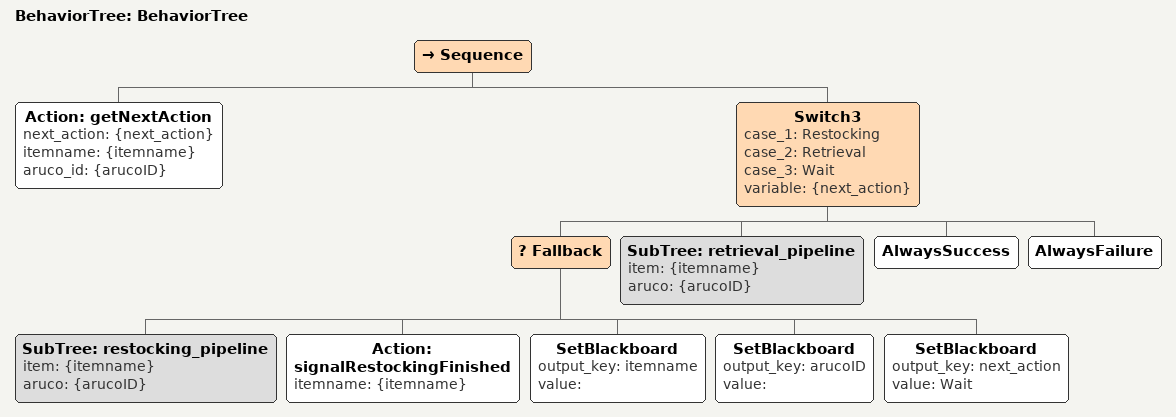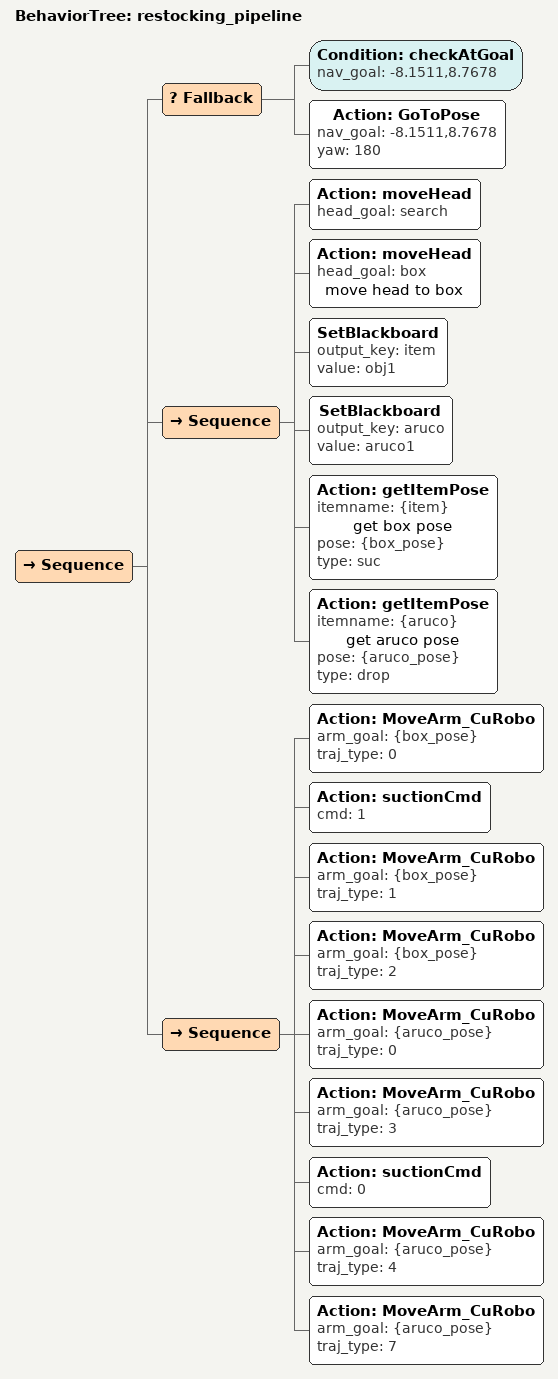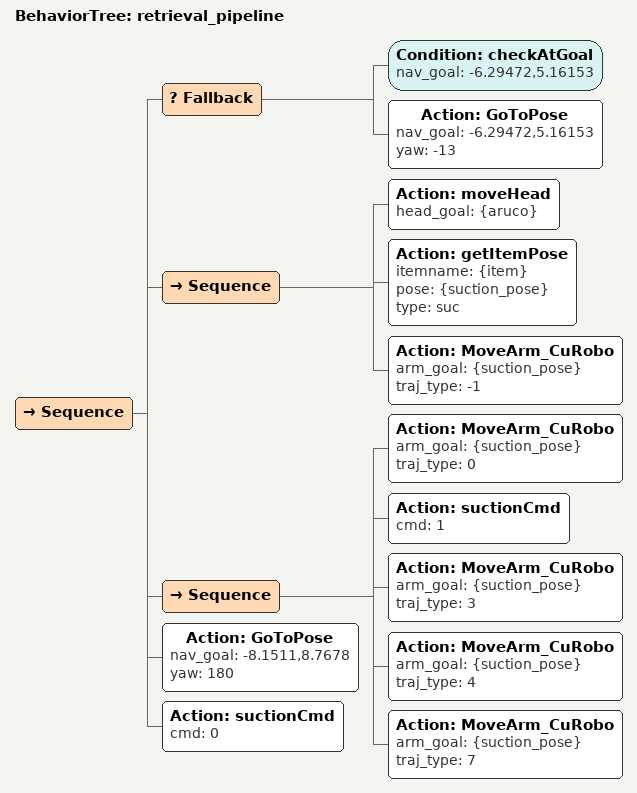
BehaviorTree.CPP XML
<?xml version="1.0"?>
<root main_tree_to_execute="BehaviorTree">
    <BehaviorTree ID="BehaviorTree">
        <Sequence>
            <Action ID="getNextAction" next_action="{next_action}" itemname="{itemname}" aruco_id="{arucoID}"/>
            <Switch3 case_1="Restocking" case_2="Retrieval" case_3="Wait" variable="{next_action}">
                <Fallback>
                    <SubTree ID="restocking_pipeline" item="{itemname}"
                                                      aruco="{arucoID}"/>
                    <Action ID="signalRestockingFinished" itemname="{itemname}"/>
                    <SetBlackboard output_key="itemname" value="" />
                    <SetBlackboard output_key="arucoID" value="" />
                    <SetBlackboard output_key="next_action" value="Wait" />
                </Fallback>
                <SubTree ID="retrieval_pipeline" item="{itemname}" aruco="{arucoID}"/>
                <AlwaysSuccess/>
                <AlwaysFailure/>
            </Switch3>
        </Sequence>
    </BehaviorTree>
    <BehaviorTree ID="restocking_pipeline">
        <Sequence>
            <Fallback>
                <Condition ID="checkAtGoal" nav_goal="-8.1511,8.7678"/>
                <Action ID="GoToPose" nav_goal="-8.1511,8.7678" yaw="180"/>
            </Fallback>
            <Sequence>
                <Action ID="moveHead" head_goal="search"/>
                <Action ID="moveHead" head_goal="box" name="move head to box"/>
                <SetBlackboard output_key="item" value="obj1"/>
                <SetBlackboard output_key="aruco" value="aruco1"/>
                <Action ID="getItemPose" itemname="{item}" name="get box pose" pose="{box_pose}" type="suc"/>
                <Action ID="getItemPose" itemname="{aruco}" name="get aruco pose" pose="{aruco_pose}" type="drop"/>
            </Sequence>

            <Sequence>
                <Action ID="MoveArm_CuRobo" arm_goal="{box_pose}" traj_type="0"/>
                <Action ID="suctionCmd" cmd="1"/>
                <Action ID="MoveArm_CuRobo" arm_goal="{box_pose}" traj_type="1"/>

                <Action ID="MoveArm_CuRobo" arm_goal="{box_pose}" traj_type="2"/>

                <Action ID="MoveArm_CuRobo" arm_goal="{aruco_pose}" traj_type="0"/>
                <Action ID="MoveArm_CuRobo" arm_goal="{aruco_pose}" traj_type="3"/>

                <Action ID="suctionCmd" cmd="0"/>

                <Action ID="MoveArm_CuRobo" arm_goal="{aruco_pose}" traj_type="4"/>
                <Action ID="MoveArm_CuRobo" arm_goal="{aruco_pose}" traj_type="7"/>
            </Sequence>
        </Sequence>
    </BehaviorTree>
    <BehaviorTree ID="retrieval_pipeline">
        <Sequence>
            <Fallback>
                <Condition ID="checkAtGoal" nav_goal="-6.29472,5.16153"/>
                <Action ID="GoToPose" nav_goal="-6.29472,5.16153" yaw="-13"/>
            </Fallback>
            <Sequence>
                <Action ID="moveHead" head_goal="{aruco}"/>
                <Action ID="getItemPose" itemname="{item}" pose="{suction_pose}" type="suc"/>
                <Action ID="MoveArm_CuRobo" arm_goal="{suction_pose}" traj_type="-1"/>
            </Sequence>
            <Sequence>
                <Action ID="MoveArm_CuRobo" arm_goal="{suction_pose}" traj_type="0"/>
                <Action ID="suctionCmd" cmd="1"/>
                <Action ID="MoveArm_CuRobo" arm_goal="{suction_pose}" traj_type="3"/>
                <Action ID="MoveArm_CuRobo" arm_goal="{suction_pose}" traj_type="4"/>
                <Action ID="MoveArm_CuRobo" arm_goal="{suction_pose}" traj_type="7"/>
            </Sequence>
            <Action ID="GoToPose" nav_goal="-8.1511,8.7678" yaw="180"/>
            <Action ID="suctionCmd" cmd="0"/>
        </Sequence>
    </BehaviorTree>
</root>
